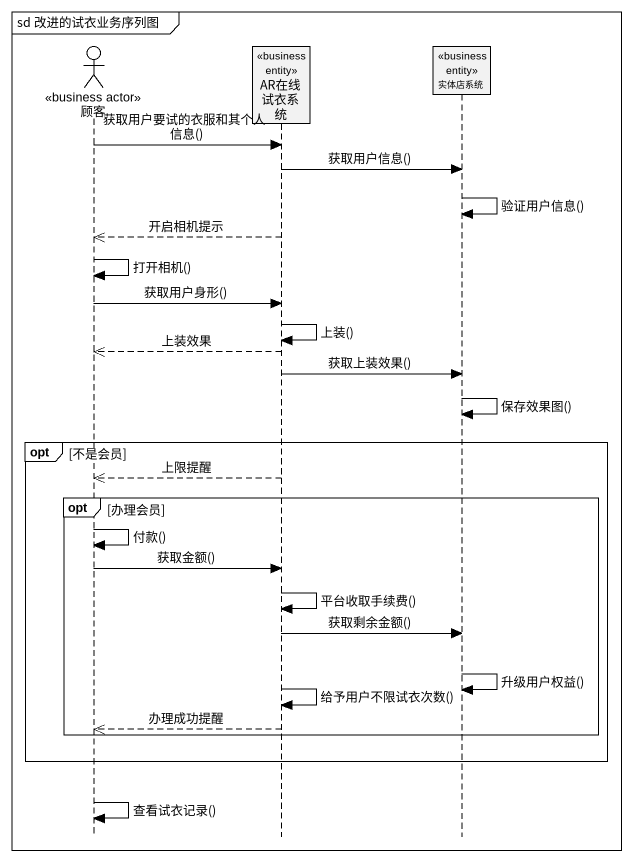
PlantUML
@startuml
mainframe sd 改进的试衣业务序列图
hide footbox
actor 顾客 <<business actor>>
participant AR在线试衣系统 <<business entity>>
participant 实体店系统 <<business entity>>

顾客 -> AR在线试衣系统 : 获取用户要试的衣服和其个人信息()
AR在线试衣系统 -> 实体店系统 : 获取用户信息()
实体店系统 -> 实体店系统 : 验证用户信息()
AR在线试衣系统 -->> 顾客 : 开启相机提示
顾客 -> 顾客 : 打开相机()
顾客 -> AR在线试衣系统 : 获取用户身形()
AR在线试衣系统 -> AR在线试衣系统 : 上装()
AR在线试衣系统 -->> 顾客 : 上装效果
AR在线试衣系统 -> 实体店系统 : 获取上装效果()
实体店系统 -> 实体店系统 : 保存效果图()
opt 不是会员
  AR在线试衣系统 -->> 顾客 : 上限提醒
  opt 办理会员
    顾客 -> 顾客 : 付款()
    顾客 -> AR在线试衣系统 : 获取金额()
    AR在线试衣系统 -> AR在线试衣系统 : 平台收取手续费()
    AR在线试衣系统 -> 实体店系统 : 获取剩余金额()
    实体店系统 -> 实体店系统 : 升级用户权益()
    AR在线试衣系统 -> AR在线试衣系统 : 给予用户不限试衣次数()
    AR在线试衣系统 -->> 顾客 : 办理成功提醒
  end
end
顾客 -> 顾客 : 查看试衣记录()
@enduml
